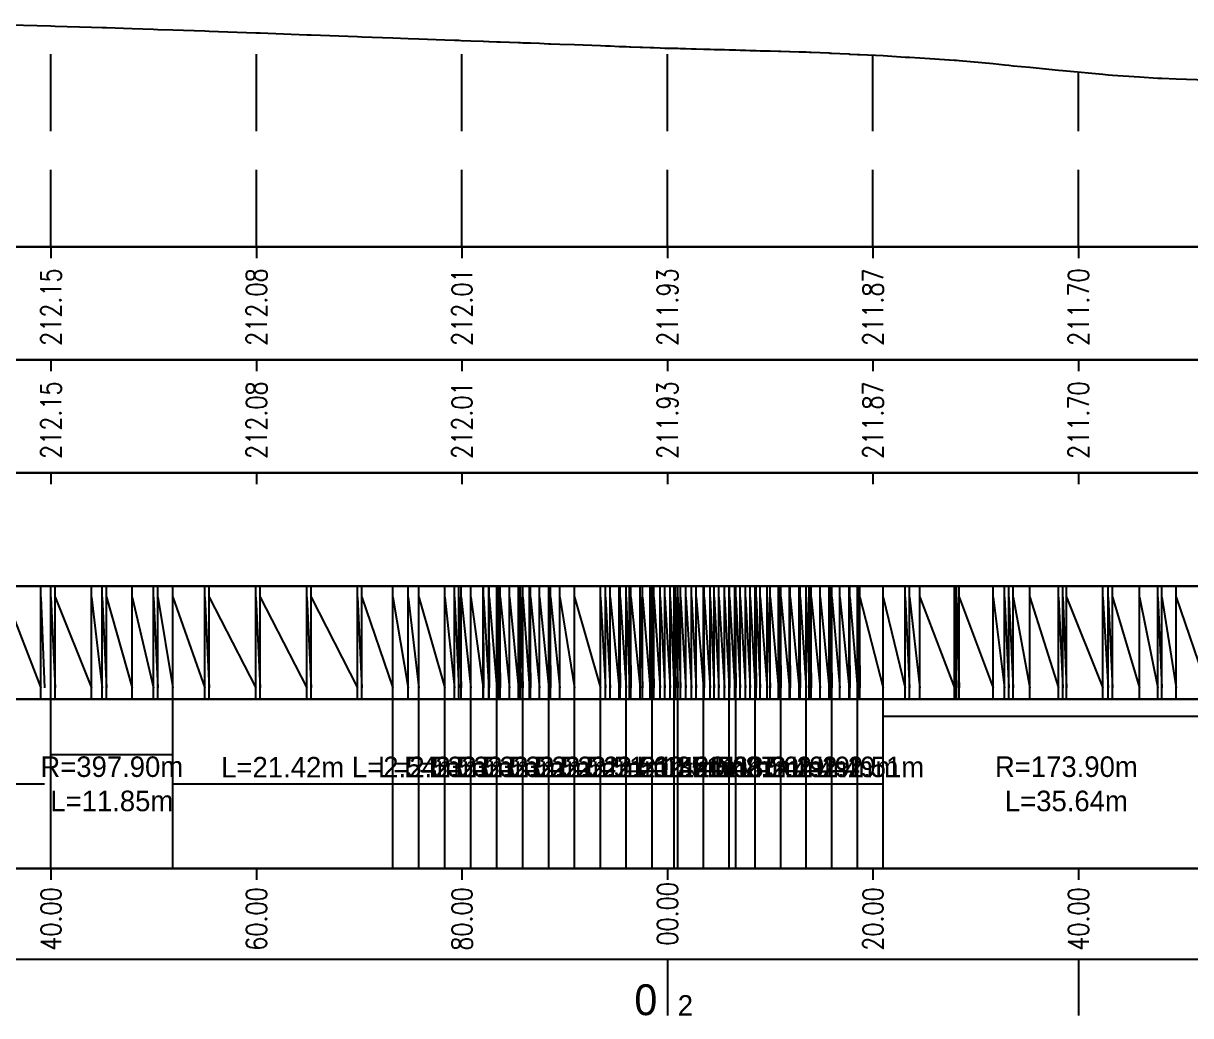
# Model space of a CAD drawing. Header units: metres. Extents: x 7399493 to 7407015, y 5696902 to 5712236.
# Drawn here: x 7404204.3 to 7404317.9, y 5698540.9 to 5698637.4 of the extents above; entities that cross this region are included whole.
import ezdxf

# ---------------------------------------------------------------- set-up
doc = ezdxf.new("R2010")
doc.units = ezdxf.units.M
doc.linetypes.add('DASHED', pattern=[0.75, 0.5, -0.25])
doc.layers.add('pomoc', color=140, linetype='Continuous')
doc.layers.add('PR_istniejacy_teren', color=7, linetype='Continuous')
doc.styles.add('simplex 0.80', font='simplex.shx', dxfattribs={"width": 0.8})

# ---------------------------------------------------------------- blocks, each defined once
blk = doc.blocks.new('*U290')
at = {"layer": 'pomoc', "color": 1, "linetype": 'Continuous', "lineweight": -3, "char_height": 2}
for s, insert, attachment_point in [('R=397.90m^JL=11.85m', (7402447.78, 5703619.65), 5), ('L=21.42m', (7402464.41, 5703620.28), 8), ('L=2.54m', (7402476.39, 5703620.28), 8), ('L=2.53m', (7402478.93, 5703620.28), 8), ('L=2.53m', (7402481.46, 5703620.28), 8), ('L=2.53m', (7402483.99, 5703620.28), 8), ('L=2.53m', (7402486.51, 5703620.28), 8), ('L=2.52m', (7402489.04, 5703620.28), 8), ('L=2.52m', (7402491.56, 5703620.28), 8), ('L=2.52m', (7402494.08, 5703620.28), 8), ('L=2.51m', (7402496.59, 5703620.28), 8), ('L=2.51m', (7402499.11, 5703620.28), 8), ('L=2.14m', (7402501.43, 5703620.28), 8), ('L=0.37m', (7402502.69, 5703620.28), 8), ('L=2.51m', (7402504.12, 5703620.28), 8), ('L=2.50m', (7402506.63, 5703620.28), 8), ('L=0.63m', (7402508.19, 5703620.28), 8), ('L=1.87m', (7402509.44, 5703620.28), 8), ('L=2.50m', (7402511.63, 5703620.28), 8), ('L=2.49m', (7402514.12, 5703620.28), 8), ('L=2.49m', (7402516.61, 5703620.28), 8), ('L=2.49m', (7402519.1, 5703620.28), 8), ('L=2.51m', (7402521.6, 5703620.28), 8), ('R=173.90m^JL=35.64m', (7402540.68, 5703619.65), 5)]:
    blk.add_mtext(s, dxfattribs=dict(at, insert=insert, attachment_point=attachment_point))
blk = doc.blocks.new('*U305')
at = {"layer": 'pomoc', "color": 1, "linetype": 'Continuous', "lineweight": -3}
for s, insert, char_height, attachment_point in [('0', (7402263.78, 5703763.38), 3, 9), ('2', (7402265.77, 5703763.37), 2, 7)]:
    blk.add_mtext(s, dxfattribs=dict(at, insert=insert, char_height=char_height, attachment_point=attachment_point))

msp = doc.modelspace()

# ---------------------------------------------------------------- linework, layer by layer
at = {"layer": 'pomoc', "color": 7, "linetype": 'DASHED', "lineweight": -3, "ltscale": 15}
for p, q in [((7404207.01, 5698615.69), (7404207.01, 5698637.19)), ((7404227.01, 5698615.69), (7404227.01, 5698636.52)), ((7404247.01, 5698615.69), (7404247.01, 5698635.78)), ((7404267.01, 5698615.69), (7404267.01, 5698635.03)), ((7404287.01, 5698615.69), (7404287.01, 5698634.34)), ((7404307.01, 5698615.69), (7404307.01, 5698632.71))]:
    msp.add_line(p, q, dxfattribs=at)
at = {"layer": 'pomoc', "color": 7, "linetype": 'Continuous', "lineweight": -3}
for p, q in [((7404067.01, 5698615.69), (7404876.01, 5698615.69)), ((7404207.01, 5698615.69), (7404665.94, 5698615.69)), ((7404207.01, 5698604.69), (7404207.01, 5698603.59)), ((7404207.01, 5698604.69), (7404207.01, 5698603.59)), ((7404227.01, 5698604.69), (7404227.01, 5698603.59)), ((7404227.01, 5698604.69), (7404227.01, 5698603.59)), ((7404247.01, 5698604.69), (7404247.01, 5698603.59)), ((7404247.01, 5698604.69), (7404247.01, 5698603.59)), ((7404267.01, 5698604.69), (7404267.01, 5698603.59)), ((7404267.01, 5698604.69), (7404267.01, 5698603.59)), ((7404287.01, 5698604.69), (7404287.01, 5698603.59)), ((7404287.01, 5698604.69), (7404287.01, 5698603.59)), ((7404307.01, 5698604.69), (7404307.01, 5698603.59)), ((7404307.01, 5698604.69), (7404307.01, 5698603.59)), ((7404207.01, 5698593.69), (7404207.01, 5698592.59)), ((7404207.01, 5698593.69), (7404207.01, 5698592.59)), ((7404227.01, 5698593.69), (7404227.01, 5698592.59)), ((7404227.01, 5698593.69), (7404227.01, 5698592.59)), ((7404247.01, 5698593.69), (7404247.01, 5698592.59)), ((7404247.01, 5698593.69), (7404247.01, 5698592.59)), ((7404267.01, 5698593.69), (7404267.01, 5698592.59)), ((7404267.01, 5698593.69), (7404267.01, 5698592.59)), ((7404287.01, 5698593.69), (7404287.01, 5698592.59)), ((7404287.01, 5698593.69), (7404287.01, 5698592.59)), ((7404307.01, 5698593.69), (7404307.01, 5698592.59)), ((7404307.01, 5698593.69), (7404307.01, 5698592.59)), ((7404207.01, 5698555.19), (7404207.01, 5698554.09)), ((7404227.01, 5698555.19), (7404227.01, 5698554.09)), ((7404227.01, 5698555.19), (7404227.01, 5698554.09)), ((7404247.01, 5698555.19), (7404247.01, 5698554.09)), ((7404247.01, 5698555.19), (7404247.01, 5698554.09)), ((7404267.01, 5698555.19), (7404267.01, 5698554.09)), ((7404267.01, 5698555.19), (7404267.01, 5698554.09)), ((7404287.01, 5698555.19), (7404287.01, 5698554.09)), ((7404287.01, 5698555.19), (7404287.01, 5698554.09)), ((7404307.01, 5698555.19), (7404307.01, 5698554.09)), ((7404307.01, 5698555.19), (7404307.01, 5698554.09)), ((7404267.01, 5698546.39), (7404267.01, 5698540.89)), ((7404307.01, 5698546.39), (7404307.01, 5698540.89))]:
    msp.add_line(p, q, dxfattribs=at)
at = {"layer": 'pomoc', "color": 1, "linetype": 'Continuous', "lineweight": -3}
for p, q in [((7404207.01, 5698615.69), (7404207.01, 5698614.59)), ((7404207.01, 5698615.69), (7404207.01, 5698614.59)), ((7404227.01, 5698615.69), (7404227.01, 5698614.59)), ((7404227.01, 5698615.69), (7404227.01, 5698614.59)), ((7404247.01, 5698615.69), (7404247.01, 5698614.59)), ((7404247.01, 5698615.69), (7404247.01, 5698614.59)), ((7404267.01, 5698615.69), (7404267.01, 5698614.59)), ((7404267.01, 5698615.69), (7404267.01, 5698614.59)), ((7404287.01, 5698615.69), (7404287.01, 5698614.59)), ((7404287.01, 5698615.69), (7404287.01, 5698614.59)), ((7404307.01, 5698615.69), (7404307.01, 5698614.59)), ((7404307.01, 5698615.69), (7404307.01, 5698614.59)), ((7404207.01, 5698593.69), (7404207.01, 5698592.59)), ((7404207.01, 5698593.69), (7404207.01, 5698592.59)), ((7404227.01, 5698593.69), (7404227.01, 5698592.59)), ((7404227.01, 5698593.69), (7404227.01, 5698592.59)), ((7404247.01, 5698593.69), (7404247.01, 5698592.59)), ((7404247.01, 5698593.69), (7404247.01, 5698592.59)), ((7404267.01, 5698593.69), (7404267.01, 5698592.59)), ((7404267.01, 5698593.69), (7404267.01, 5698592.59)), ((7404287.01, 5698593.69), (7404287.01, 5698592.59)), ((7404287.01, 5698593.69), (7404287.01, 5698592.59)), ((7404307.01, 5698593.69), (7404307.01, 5698592.59)), ((7404307.01, 5698593.69), (7404307.01, 5698592.59)), ((7404206.02, 5698571.69), (7404206.02, 5698582.69)), ((7404207.01, 5698571.69), (7404207.01, 5698582.69)), ((7404207.43, 5698571.69), (7404207.43, 5698582.69)), ((7404210.96, 5698571.69), (7404210.96, 5698582.69)), ((7404212, 5698571.69), (7404212, 5698582.69)), ((7404212.42, 5698571.69), (7404212.42, 5698582.69)), ((7404214.91, 5698571.69), (7404214.91, 5698582.69)), ((7404216.99, 5698571.69), (7404216.99, 5698582.69)), ((7404217.41, 5698571.69), (7404217.41, 5698582.69)), ((7404218.86, 5698571.69), (7404218.86, 5698582.69)), ((7404221.97, 5698571.69), (7404221.97, 5698582.69)), ((7404222.4, 5698571.69), (7404222.4, 5698582.69)), ((7404226.94, 5698571.69), (7404226.94, 5698582.69)), ((7404227.37, 5698571.69), (7404227.37, 5698582.69)), ((7404231.9, 5698571.69), (7404231.9, 5698582.69)), ((7404232.33, 5698571.69), (7404232.33, 5698582.69)), ((7404236.85, 5698571.69), (7404236.85, 5698582.69)), ((7404237.28, 5698571.69), (7404237.28, 5698582.69)), ((7404240.27, 5698571.69), (7404240.27, 5698582.69)), ((7404241.78, 5698571.69), (7404241.78, 5698582.69)), ((7404242.81, 5698571.69), (7404242.81, 5698582.69)), ((7404245.34, 5698571.69), (7404245.34, 5698582.69)), ((7404246.27, 5698571.69), (7404246.27, 5698582.69)), ((7404246.71, 5698571.69), (7404246.71, 5698582.69)), ((7404246.92, 5698571.69), (7404246.92, 5698582.69)), ((7404247.88, 5698571.69), (7404247.88, 5698582.69)), ((7404249.08, 5698571.69), (7404249.08, 5698582.69)), ((7404249.08, 5698571.69), (7404249.08, 5698582.69)), ((7404249.09, 5698571.69), (7404249.09, 5698582.69)), ((7404249.61, 5698571.69), (7404249.61, 5698582.69)), ((7404249.66, 5698571.69), (7404249.66, 5698582.69)), ((7404250.4, 5698571.69), (7404250.4, 5698582.69)), ((7404250.55, 5698571.69), (7404250.55, 5698582.69)), ((7404250.64, 5698571.69), (7404250.64, 5698582.69)), ((7404250.73, 5698571.69), (7404250.73, 5698582.69)), ((7404251.62, 5698571.69), (7404251.62, 5698582.69)), ((7404252.52, 5698571.69), (7404252.52, 5698582.69)), ((7404252.6, 5698571.69), (7404252.6, 5698582.69)), ((7404252.69, 5698571.69), (7404252.69, 5698582.69)), ((7404252.93, 5698571.69), (7404252.93, 5698582.69)), ((7404253.59, 5698571.69), (7404253.59, 5698582.69)), ((7404253.67, 5698571.69), (7404253.67, 5698582.69)), ((7404254.57, 5698571.69), (7404254.57, 5698582.69)), ((7404255.45, 5698571.69), (7404255.45, 5698582.69)), ((7404255.46, 5698571.69), (7404255.46, 5698582.69)), ((7404255.55, 5698571.69), (7404255.55, 5698582.69)), ((7404255.63, 5698571.69), (7404255.63, 5698582.69)), ((7404256.52, 5698571.69), (7404256.52, 5698582.69)), ((7404257.97, 5698571.69), (7404257.97, 5698582.69)), ((7404260.49, 5698571.69), (7404260.49, 5698582.69)), ((7404260.98, 5698571.69), (7404260.98, 5698582.69)), ((7404261.42, 5698571.69), (7404261.42, 5698582.69)), ((7404262.31, 5698571.69), (7404262.31, 5698582.69)), ((7404262.4, 5698571.69), (7404262.4, 5698582.69)), ((7404263, 5698571.69), (7404263, 5698582.69)), ((7404263.3, 5698571.69), (7404263.3, 5698582.69)), ((7404263.38, 5698571.69), (7404263.38, 5698582.69)), ((7404263.45, 5698571.69), (7404263.45, 5698582.69)), ((7404264.35, 5698571.69), (7404264.35, 5698582.69)), ((7404264.59, 5698571.69), (7404264.59, 5698582.69)), ((7404265.33, 5698571.69), (7404265.33, 5698582.69)), ((7404265.51, 5698571.69), (7404265.51, 5698582.69)), ((7404265.68, 5698571.69), (7404265.68, 5698582.69)), ((7404266.3, 5698571.69), (7404266.3, 5698582.69)), ((7404266.74, 5698571.69), (7404266.74, 5698582.69)), ((7404267.28, 5698571.69), (7404267.28, 5698582.69)), ((7404267.65, 5698571.69), (7404267.65, 5698582.69)), ((7404267.78, 5698571.69), (7404267.78, 5698582.69)), ((7404268.02, 5698571.69), (7404268.02, 5698582.69)), ((7404268.28, 5698571.69), (7404268.28, 5698582.69)), ((7404268.8, 5698571.69), (7404268.8, 5698582.69)), ((7404269.35, 5698571.69), (7404269.35, 5698582.69)), ((7404269.81, 5698571.69), (7404269.81, 5698582.69)), ((7404270.53, 5698571.69), (7404270.53, 5698582.69)), ((7404270.57, 5698571.69), (7404270.57, 5698582.69)), ((7404271.18, 5698571.69), (7404271.18, 5698582.69)), ((7404271.55, 5698571.69), (7404271.55, 5698582.69)), ((7404272, 5698571.69), (7404272, 5698582.69)), ((7404272.56, 5698571.69), (7404272.56, 5698582.69)), ((7404273.03, 5698571.69), (7404273.03, 5698582.69)), ((7404273.06, 5698571.69), (7404273.06, 5698582.69)), ((7404273.58, 5698571.69), (7404273.58, 5698582.69)), ((7404273.65, 5698571.69), (7404273.65, 5698582.69)), ((7404274.1, 5698571.69), (7404274.1, 5698582.69)), ((7404274.61, 5698571.69), (7404274.61, 5698582.69)), ((7404275.07, 5698571.69), (7404275.07, 5698582.69)), ((7404275.53, 5698571.69), (7404275.53, 5698582.69)), ((7404275.65, 5698571.69), (7404275.65, 5698582.69)), ((7404276.04, 5698571.69), (7404276.04, 5698582.69)), ((7404276.72, 5698571.69), (7404276.72, 5698582.69)), ((7404277.01, 5698571.69), (7404277.01, 5698582.69)), ((7404277.83, 5698571.69), (7404277.83, 5698582.69)), ((7404277.98, 5698571.69), (7404277.98, 5698582.69)), ((7404278.03, 5698571.69), (7404278.03, 5698582.69)), ((7404278.87, 5698571.69), (7404278.87, 5698582.69)), ((7404278.95, 5698571.69), (7404278.95, 5698582.69)), ((7404279.84, 5698571.69), (7404279.84, 5698582.69)), ((7404279.92, 5698571.69), (7404279.92, 5698582.69)), ((7404280.52, 5698571.69), (7404280.52, 5698582.69)), ((7404280.81, 5698571.69), (7404280.81, 5698582.69)), ((7404280.89, 5698571.69), (7404280.89, 5698582.69)), ((7404280.98, 5698571.69), (7404280.98, 5698582.69)), ((7404281.86, 5698571.69), (7404281.86, 5698582.69)), ((7404282.74, 5698571.69), (7404282.74, 5698582.69)), ((7404282.83, 5698571.69), (7404282.83, 5698582.69)), ((7404282.91, 5698571.69), (7404282.91, 5698582.69)), ((7404283.01, 5698571.69), (7404283.01, 5698582.69)), ((7404283.8, 5698571.69), (7404283.8, 5698582.69)), ((7404284.68, 5698571.69), (7404284.68, 5698582.69)), ((7404284.76, 5698571.69), (7404284.76, 5698582.69)), ((7404285.5, 5698571.69), (7404285.5, 5698582.69)), ((7404285.65, 5698571.69), (7404285.65, 5698582.69)), ((7404285.73, 5698571.69), (7404285.73, 5698582.69)), ((7404288.01, 5698571.69), (7404288.01, 5698582.69)), ((7404290.15, 5698571.69), (7404290.15, 5698582.69)), ((7404290.56, 5698571.69), (7404290.56, 5698582.69)), ((7404291.57, 5698571.69), (7404291.57, 5698582.69)), ((7404294.96, 5698571.69), (7404294.96, 5698582.69)), ((7404295.14, 5698571.69), (7404295.14, 5698582.69)), ((7404295.39, 5698571.69), (7404295.39, 5698582.69)), ((7404298.7, 5698571.69), (7404298.7, 5698582.69)), ((7404299.8, 5698571.69), (7404299.8, 5698582.69)), ((7404300.22, 5698571.69), (7404300.22, 5698582.69)), ((7404300.64, 5698571.69), (7404300.64, 5698582.69)), ((7404302.26, 5698571.69), (7404302.26, 5698582.69)), ((7404305.05, 5698571.69), (7404305.05, 5698582.69)), ((7404305.48, 5698571.69), (7404305.48, 5698582.69)), ((7404305.83, 5698571.69), (7404305.83, 5698582.69)), ((7404309.39, 5698571.69), (7404309.39, 5698582.69)), ((7404309.89, 5698571.69), (7404309.89, 5698582.69)), ((7404310.31, 5698571.69), (7404310.31, 5698582.69)), ((7404312.96, 5698571.69), (7404312.96, 5698582.69)), ((7404314.72, 5698571.69), (7404314.72, 5698582.69)), ((7404315.13, 5698571.69), (7404315.13, 5698582.69)), ((7404316.52, 5698571.69), (7404316.52, 5698582.69)), ((7404202.63, 5698581.59), (7404206.02, 5698572.79)), ((7404206.02, 5698581.59), (7404206.37, 5698572.79)), ((7404207.01, 5698581.59), (7404207.43, 5698572.79)), ((7404207.43, 5698581.59), (7404210.96, 5698572.79)), ((7404210.96, 5698581.59), (7404212, 5698572.79)), ((7404212, 5698581.59), (7404212.42, 5698572.79)), ((7404212.42, 5698581.59), (7404214.91, 5698572.79)), ((7404214.91, 5698581.59), (7404216.99, 5698572.79)), ((7404216.99, 5698581.59), (7404217.41, 5698572.79)), ((7404217.41, 5698581.59), (7404218.86, 5698572.79)), ((7404218.86, 5698581.59), (7404221.97, 5698572.79)), ((7404221.97, 5698581.59), (7404222.4, 5698572.79)), ((7404222.4, 5698581.59), (7404226.94, 5698572.79)), ((7404226.94, 5698581.59), (7404227.37, 5698572.79)), ((7404227.37, 5698581.59), (7404231.9, 5698572.79)), ((7404231.9, 5698581.59), (7404232.33, 5698572.79)), ((7404232.33, 5698581.59), (7404236.85, 5698572.79)), ((7404236.85, 5698581.59), (7404237.28, 5698572.79)), ((7404237.28, 5698581.59), (7404240.27, 5698572.79)), ((7404240.27, 5698581.59), (7404241.78, 5698572.79)), ((7404241.78, 5698581.59), (7404242.81, 5698572.79)), ((7404242.81, 5698581.59), (7404245.34, 5698572.79)), ((7404245.34, 5698581.59), (7404246.27, 5698572.79)), ((7404246.27, 5698581.59), (7404246.71, 5698572.79)), ((7404246.71, 5698581.59), (7404246.92, 5698572.79)), ((7404246.92, 5698581.59), (7404247.88, 5698572.79)), ((7404247.88, 5698581.59), (7404249.08, 5698572.79)), ((7404249.08, 5698581.59), (7404249.08, 5698572.79)), ((7404249.08, 5698581.59), (7404249.09, 5698572.79)), ((7404249.09, 5698581.59), (7404249.61, 5698572.79)), ((7404249.61, 5698581.59), (7404249.66, 5698572.79)), ((7404249.66, 5698581.59), (7404250.4, 5698572.79)), ((7404250.4, 5698581.59), (7404250.55, 5698572.79)), ((7404250.55, 5698581.59), (7404250.64, 5698572.79)), ((7404250.64, 5698581.59), (7404250.73, 5698572.79)), ((7404250.73, 5698581.59), (7404251.62, 5698572.79)), ((7404251.62, 5698581.59), (7404252.52, 5698572.79)), ((7404252.52, 5698581.59), (7404252.6, 5698572.79)), ((7404252.6, 5698581.59), (7404252.69, 5698572.79)), ((7404252.69, 5698581.59), (7404252.93, 5698572.79)), ((7404252.93, 5698581.59), (7404253.59, 5698572.79)), ((7404253.59, 5698581.59), (7404253.67, 5698572.79)), ((7404253.67, 5698581.59), (7404254.57, 5698572.79)), ((7404254.57, 5698581.59), (7404255.45, 5698572.79)), ((7404255.45, 5698581.59), (7404255.46, 5698572.79)), ((7404255.46, 5698581.59), (7404255.55, 5698572.79)), ((7404255.55, 5698581.59), (7404255.63, 5698572.79)), ((7404255.63, 5698581.59), (7404256.52, 5698572.79)), ((7404256.52, 5698581.59), (7404257.97, 5698572.79)), ((7404257.97, 5698581.59), (7404260.49, 5698572.79)), ((7404260.49, 5698581.59), (7404260.98, 5698572.79)), ((7404260.98, 5698581.59), (7404261.42, 5698572.79)), ((7404261.42, 5698581.59), (7404262.31, 5698572.79)), ((7404262.31, 5698581.59), (7404262.4, 5698572.79)), ((7404262.4, 5698581.59), (7404263, 5698572.79)), ((7404263, 5698581.59), (7404263.3, 5698572.79)), ((7404263.3, 5698581.59), (7404263.38, 5698572.79)), ((7404263.38, 5698581.59), (7404263.45, 5698572.79)), ((7404263.45, 5698581.59), (7404264.35, 5698572.79)), ((7404264.35, 5698581.59), (7404264.59, 5698572.79)), ((7404264.59, 5698581.59), (7404265.33, 5698572.79)), ((7404265.33, 5698581.59), (7404265.51, 5698572.79)), ((7404265.51, 5698581.59), (7404265.68, 5698572.79)), ((7404265.68, 5698581.59), (7404266.3, 5698572.79)), ((7404266.3, 5698581.59), (7404266.74, 5698572.79)), ((7404266.74, 5698581.59), (7404267.28, 5698572.79)), ((7404267.28, 5698581.59), (7404267.65, 5698572.79)), ((7404267.65, 5698581.59), (7404267.78, 5698572.79)), ((7404267.78, 5698581.59), (7404268.02, 5698572.79)), ((7404268.02, 5698581.59), (7404268.28, 5698572.79)), ((7404268.28, 5698581.59), (7404268.8, 5698572.79)), ((7404268.8, 5698581.59), (7404269.35, 5698572.79)), ((7404269.35, 5698581.59), (7404269.81, 5698572.79)), ((7404269.81, 5698581.59), (7404270.53, 5698572.79)), ((7404270.53, 5698581.59), (7404270.57, 5698572.79)), ((7404270.57, 5698581.59), (7404271.18, 5698572.79)), ((7404271.18, 5698581.59), (7404271.55, 5698572.79)), ((7404271.55, 5698581.59), (7404272, 5698572.79)), ((7404272, 5698581.59), (7404272.56, 5698572.79)), ((7404272.56, 5698581.59), (7404273.03, 5698572.79)), ((7404273.03, 5698581.59), (7404273.06, 5698572.79)), ((7404273.06, 5698581.59), (7404273.58, 5698572.79)), ((7404273.58, 5698581.59), (7404273.65, 5698572.79)), ((7404273.65, 5698581.59), (7404274.1, 5698572.79)), ((7404274.1, 5698581.59), (7404274.61, 5698572.79)), ((7404274.61, 5698581.59), (7404275.07, 5698572.79)), ((7404275.07, 5698581.59), (7404275.53, 5698572.79)), ((7404275.53, 5698581.59), (7404275.65, 5698572.79)), ((7404275.65, 5698581.59), (7404276.04, 5698572.79)), ((7404276.04, 5698581.59), (7404276.72, 5698572.79)), ((7404276.72, 5698581.59), (7404277.01, 5698572.79)), ((7404277.01, 5698581.59), (7404277.83, 5698572.79)), ((7404277.83, 5698581.59), (7404277.98, 5698572.79)), ((7404277.98, 5698581.59), (7404278.03, 5698572.79)), ((7404278.03, 5698581.59), (7404278.87, 5698572.79)), ((7404278.87, 5698581.59), (7404278.95, 5698572.79)), ((7404278.95, 5698581.59), (7404279.84, 5698572.79)), ((7404279.84, 5698581.59), (7404279.92, 5698572.79)), ((7404279.92, 5698581.59), (7404280.52, 5698572.79)), ((7404280.52, 5698581.59), (7404280.81, 5698572.79)), ((7404280.81, 5698581.59), (7404280.89, 5698572.79)), ((7404280.89, 5698581.59), (7404280.98, 5698572.79)), ((7404280.98, 5698581.59), (7404281.86, 5698572.79)), ((7404281.86, 5698581.59), (7404282.74, 5698572.79)), ((7404282.74, 5698581.59), (7404282.83, 5698572.79)), ((7404282.83, 5698581.59), (7404282.91, 5698572.79)), ((7404282.91, 5698581.59), (7404283.01, 5698572.79)), ((7404283.01, 5698581.59), (7404283.8, 5698572.79)), ((7404283.8, 5698581.59), (7404284.68, 5698572.79)), ((7404284.68, 5698581.59), (7404284.76, 5698572.79)), ((7404284.76, 5698581.59), (7404285.5, 5698572.79)), ((7404285.5, 5698581.59), (7404285.65, 5698572.79)), ((7404285.65, 5698581.59), (7404285.73, 5698572.79)), ((7404285.73, 5698581.59), (7404288.01, 5698572.79)), ((7404288.01, 5698581.59), (7404290.15, 5698572.79)), ((7404290.15, 5698581.59), (7404290.56, 5698572.79)), ((7404290.56, 5698581.59), (7404291.57, 5698572.79)), ((7404291.57, 5698581.59), (7404294.96, 5698572.79)), ((7404294.96, 5698581.59), (7404295.14, 5698572.79)), ((7404295.14, 5698581.59), (7404295.39, 5698572.79)), ((7404295.39, 5698581.59), (7404298.7, 5698572.79)), ((7404298.7, 5698581.59), (7404299.8, 5698572.79)), ((7404299.8, 5698581.59), (7404300.22, 5698572.79)), ((7404300.22, 5698581.59), (7404300.64, 5698572.79)), ((7404300.64, 5698581.59), (7404302.26, 5698572.79)), ((7404302.26, 5698581.59), (7404305.05, 5698572.79)), ((7404305.05, 5698581.59), (7404305.48, 5698572.79)), ((7404305.48, 5698581.59), (7404305.83, 5698572.79)), ((7404305.83, 5698581.59), (7404309.39, 5698572.79)), ((7404309.39, 5698581.59), (7404309.89, 5698572.79)), ((7404309.89, 5698581.59), (7404310.31, 5698572.79)), ((7404310.31, 5698581.59), (7404312.96, 5698572.79)), ((7404312.96, 5698581.59), (7404314.72, 5698572.79)), ((7404314.72, 5698581.59), (7404315.13, 5698572.79)), ((7404315.13, 5698581.59), (7404316.52, 5698572.79)), ((7404316.52, 5698581.59), (7404319.55, 5698572.79)), ((7404207.01, 5698555.19), (7404207.01, 5698571.69)), ((7404218.86, 5698555.19), (7404218.86, 5698571.69)), ((7404240.27, 5698555.19), (7404240.27, 5698571.69)), ((7404242.81, 5698555.19), (7404242.81, 5698571.69)), ((7404245.34, 5698555.19), (7404245.34, 5698571.69)), ((7404247.88, 5698555.19), (7404247.88, 5698571.69)), ((7404250.4, 5698555.19), (7404250.4, 5698571.69)), ((7404252.93, 5698555.19), (7404252.93, 5698571.69)), ((7404255.45, 5698555.19), (7404255.45, 5698571.69)), ((7404257.97, 5698555.19), (7404257.97, 5698571.69)), ((7404260.49, 5698555.19), (7404260.49, 5698571.69)), ((7404263, 5698555.19), (7404263, 5698571.69)), ((7404265.51, 5698555.19), (7404265.51, 5698571.69)), ((7404267.65, 5698555.19), (7404267.65, 5698571.69)), ((7404268.02, 5698555.19), (7404268.02, 5698571.69)), ((7404270.53, 5698555.19), (7404270.53, 5698571.69)), ((7404273.03, 5698555.19), (7404273.03, 5698571.69)), ((7404273.65, 5698555.19), (7404273.65, 5698571.69)), ((7404275.53, 5698555.19), (7404275.53, 5698571.69)), ((7404278.03, 5698555.19), (7404278.03, 5698571.69)), ((7404280.52, 5698555.19), (7404280.52, 5698571.69)), ((7404283.01, 5698555.19), (7404283.01, 5698571.69)), ((7404285.5, 5698555.19), (7404285.5, 5698571.69)), ((7404288.01, 5698555.19), (7404288.01, 5698571.69)), ((7404288.01, 5698563.44), (7404288.01, 5698570.01)), ((7404288.01, 5698570.01), (7404323.65, 5698570.01)), ((7404207.01, 5698566.31), (7404207.01, 5698566.31)), ((7404207.01, 5698566.31), (7404218.86, 5698566.31)), ((7404218.86, 5698566.31), (7404218.86, 5698566.31)), ((7404138.67, 5698563.44), (7404206.37, 5698563.44)), ((7404218.86, 5698563.44), (7404218.86, 5698563.44)), ((7404218.86, 5698563.44), (7404240.27, 5698563.44)), ((7404240.27, 5698563.44), (7404242.81, 5698563.44)), ((7404242.81, 5698563.44), (7404245.34, 5698563.44)), ((7404245.34, 5698563.44), (7404247.88, 5698563.44)), ((7404247.88, 5698563.44), (7404250.4, 5698563.44)), ((7404250.4, 5698563.44), (7404252.93, 5698563.44)), ((7404252.93, 5698563.44), (7404255.45, 5698563.44)), ((7404255.45, 5698563.44), (7404257.97, 5698563.44)), ((7404257.97, 5698563.44), (7404260.49, 5698563.44)), ((7404260.49, 5698563.44), (7404263, 5698563.44)), ((7404263, 5698563.44), (7404265.51, 5698563.44)), ((7404265.51, 5698563.44), (7404267.65, 5698563.44)), ((7404267.65, 5698563.44), (7404268.02, 5698563.44)), ((7404268.02, 5698563.44), (7404270.53, 5698563.44)), ((7404270.53, 5698563.44), (7404273.03, 5698563.44)), ((7404273.03, 5698563.44), (7404273.65, 5698563.44)), ((7404273.65, 5698563.44), (7404275.53, 5698563.44)), ((7404275.53, 5698563.44), (7404278.03, 5698563.44)), ((7404278.03, 5698563.44), (7404280.52, 5698563.44)), ((7404280.52, 5698563.44), (7404283.01, 5698563.44)), ((7404283.01, 5698563.44), (7404285.5, 5698563.44)), ((7404285.5, 5698563.44), (7404288.01, 5698563.44))]:
    msp.add_line(p, q, dxfattribs=at)
at = {"layer": 'pomoc', "color": 7, "linetype": 'Continuous', "lineweight": -3}
for points in [[(7404067.01, 5698604.69), (7404876.01, 5698604.69), (7404876.01, 5698615.69), (7404067.01, 5698615.69)], [(7404067.01, 5698593.69), (7404876.01, 5698593.69), (7404876.01, 5698604.69), (7404067.01, 5698604.69)], [(7404067.01, 5698582.69), (7404876.01, 5698582.69), (7404876.01, 5698593.69), (7404067.01, 5698593.69)], [(7404067.01, 5698582.69), (7404876.01, 5698582.69), (7404876.01, 5698593.69), (7404067.01, 5698593.69)], [(7404067.01, 5698571.69), (7404876.01, 5698571.69), (7404876.01, 5698582.69), (7404067.01, 5698582.69)], [(7404067.01, 5698555.19), (7404876.01, 5698555.19), (7404876.01, 5698571.69), (7404067.01, 5698571.69)], [(7404067.01, 5698546.39), (7404876.01, 5698546.39), (7404876.01, 5698555.19), (7404067.01, 5698555.19)]]:
    msp.add_3dface(points, dxfattribs=at)
at = {"layer": 'PR_istniejacy_teren', "color": 7, "linetype": 'Continuous', "lineweight": -3, "ltscale": 4}
for p, q in [((7404198.07, 5698637.44), (7404207.01, 5698637.19)), ((7404198.07, 5698637.44), (7404207.01, 5698637.19)), ((7404207.01, 5698637.19), (7404207.43, 5698637.18)), ((7404207.01, 5698637.19), (7404207.43, 5698637.18)), ((7404207.43, 5698637.18), (7404210.96, 5698637.07)), ((7404207.43, 5698637.18), (7404210.96, 5698637.07)), ((7404210.96, 5698637.07), (7404212, 5698637.03)), ((7404210.96, 5698637.07), (7404212, 5698637.03)), ((7404212, 5698637.03), (7404212.42, 5698637.02)), ((7404212, 5698637.03), (7404212.42, 5698637.02)), ((7404212.42, 5698637.02), (7404214.91, 5698636.95)), ((7404212.42, 5698637.02), (7404214.91, 5698636.95)), ((7404214.91, 5698636.95), (7404216.99, 5698636.87)), ((7404214.91, 5698636.95), (7404216.99, 5698636.87)), ((7404216.99, 5698636.87), (7404217.41, 5698636.85)), ((7404216.99, 5698636.87), (7404217.41, 5698636.85)), ((7404217.41, 5698636.85), (7404218.86, 5698636.81)), ((7404217.41, 5698636.85), (7404218.86, 5698636.81)), ((7404218.86, 5698636.81), (7404221.97, 5698636.7)), ((7404218.86, 5698636.81), (7404221.97, 5698636.7)), ((7404221.97, 5698636.7), (7404222.4, 5698636.68)), ((7404221.97, 5698636.7), (7404222.4, 5698636.68)), ((7404222.4, 5698636.68), (7404226.94, 5698636.53)), ((7404222.4, 5698636.68), (7404226.94, 5698636.53)), ((7404226.94, 5698636.53), (7404227.37, 5698636.51)), ((7404226.94, 5698636.53), (7404227.37, 5698636.51)), ((7404227.37, 5698636.51), (7404231.9, 5698636.33)), ((7404227.37, 5698636.51), (7404231.9, 5698636.33)), ((7404231.9, 5698636.33), (7404232.33, 5698636.32)), ((7404231.9, 5698636.33), (7404232.33, 5698636.32)), ((7404232.33, 5698636.32), (7404236.85, 5698636.15)), ((7404232.33, 5698636.32), (7404236.85, 5698636.15)), ((7404236.85, 5698636.15), (7404237.28, 5698636.13)), ((7404236.85, 5698636.15), (7404237.28, 5698636.13)), ((7404237.28, 5698636.13), (7404240.27, 5698636.03)), ((7404237.28, 5698636.13), (7404240.27, 5698636.03)), ((7404240.27, 5698636.03), (7404241.78, 5698635.97)), ((7404240.27, 5698636.03), (7404241.78, 5698635.97)), ((7404241.78, 5698635.97), (7404242.81, 5698635.94)), ((7404241.78, 5698635.97), (7404242.81, 5698635.94)), ((7404242.81, 5698635.94), (7404245.34, 5698635.85)), ((7404242.81, 5698635.94), (7404245.34, 5698635.85)), ((7404245.34, 5698635.85), (7404246.27, 5698635.81)), ((7404245.34, 5698635.85), (7404246.27, 5698635.81)), ((7404246.27, 5698635.81), (7404246.71, 5698635.79)), ((7404246.27, 5698635.81), (7404246.71, 5698635.79)), ((7404246.71, 5698635.79), (7404246.92, 5698635.78)), ((7404246.71, 5698635.79), (7404246.92, 5698635.78)), ((7404246.92, 5698635.78), (7404247.88, 5698635.75)), ((7404246.92, 5698635.78), (7404247.88, 5698635.75)), ((7404247.88, 5698635.75), (7404249.08, 5698635.7)), ((7404247.88, 5698635.75), (7404249.08, 5698635.7)), ((7404249.08, 5698635.7), (7404249.08, 5698635.7)), ((7404249.08, 5698635.7), (7404249.09, 5698635.7)), ((7404249.08, 5698635.7), (7404249.08, 5698635.7)), ((7404249.08, 5698635.7), (7404249.09, 5698635.7)), ((7404249.09, 5698635.7), (7404249.61, 5698635.68)), ((7404249.09, 5698635.7), (7404249.61, 5698635.68)), ((7404249.61, 5698635.68), (7404249.66, 5698635.68)), ((7404249.61, 5698635.68), (7404249.66, 5698635.68)), ((7404249.66, 5698635.68), (7404250.4, 5698635.65)), ((7404249.66, 5698635.68), (7404250.4, 5698635.65)), ((7404250.4, 5698635.65), (7404250.55, 5698635.65)), ((7404250.4, 5698635.65), (7404250.55, 5698635.65)), ((7404250.55, 5698635.65), (7404250.64, 5698635.64)), ((7404250.55, 5698635.65), (7404250.64, 5698635.64)), ((7404250.64, 5698635.64), (7404250.73, 5698635.64)), ((7404250.64, 5698635.64), (7404250.73, 5698635.64)), ((7404250.73, 5698635.64), (7404251.62, 5698635.61)), ((7404250.73, 5698635.64), (7404251.62, 5698635.61)), ((7404251.62, 5698635.61), (7404252.52, 5698635.57)), ((7404251.62, 5698635.61), (7404252.52, 5698635.57)), ((7404252.52, 5698635.57), (7404252.6, 5698635.57)), ((7404252.52, 5698635.57), (7404252.6, 5698635.57)), ((7404252.6, 5698635.57), (7404252.69, 5698635.57)), ((7404252.6, 5698635.57), (7404252.69, 5698635.57)), ((7404252.69, 5698635.57), (7404252.93, 5698635.56)), ((7404252.69, 5698635.57), (7404252.93, 5698635.56)), ((7404252.93, 5698635.56), (7404253.59, 5698635.53)), ((7404252.93, 5698635.56), (7404253.59, 5698635.53)), ((7404253.59, 5698635.53), (7404253.67, 5698635.53)), ((7404253.59, 5698635.53), (7404253.67, 5698635.53)), ((7404253.67, 5698635.53), (7404254.57, 5698635.5)), ((7404253.67, 5698635.53), (7404254.57, 5698635.5)), ((7404254.57, 5698635.5), (7404255.45, 5698635.46)), ((7404254.57, 5698635.5), (7404255.45, 5698635.46)), ((7404255.45, 5698635.46), (7404255.46, 5698635.46)), ((7404255.45, 5698635.46), (7404255.46, 5698635.46)), ((7404255.46, 5698635.46), (7404255.55, 5698635.46)), ((7404255.46, 5698635.46), (7404255.55, 5698635.46)), ((7404255.55, 5698635.46), (7404255.63, 5698635.46)), ((7404255.55, 5698635.46), (7404255.63, 5698635.46)), ((7404255.63, 5698635.46), (7404256.52, 5698635.42)), ((7404255.63, 5698635.46), (7404256.52, 5698635.42)), ((7404256.52, 5698635.42), (7404257.97, 5698635.38)), ((7404256.52, 5698635.42), (7404257.97, 5698635.38)), ((7404257.97, 5698635.38), (7404260.49, 5698635.28)), ((7404257.97, 5698635.38), (7404260.49, 5698635.28)), ((7404260.49, 5698635.28), (7404260.98, 5698635.26)), ((7404260.49, 5698635.28), (7404260.98, 5698635.26)), ((7404260.98, 5698635.26), (7404261.42, 5698635.24)), ((7404260.98, 5698635.26), (7404261.42, 5698635.24)), ((7404261.42, 5698635.24), (7404262.31, 5698635.2)), ((7404261.42, 5698635.24), (7404262.31, 5698635.2)), ((7404262.31, 5698635.2), (7404262.4, 5698635.2)), ((7404262.31, 5698635.2), (7404262.4, 5698635.2)), ((7404262.4, 5698635.2), (7404263, 5698635.18)), ((7404262.4, 5698635.2), (7404263, 5698635.18)), ((7404263, 5698635.18), (7404263.3, 5698635.17)), ((7404263, 5698635.18), (7404263.3, 5698635.17)), ((7404263.3, 5698635.17), (7404263.38, 5698635.16)), ((7404263.3, 5698635.17), (7404263.38, 5698635.16)), ((7404263.38, 5698635.16), (7404263.45, 5698635.16)), ((7404263.38, 5698635.16), (7404263.45, 5698635.16)), ((7404263.45, 5698635.16), (7404264.35, 5698635.13)), ((7404263.45, 5698635.16), (7404264.35, 5698635.13)), ((7404264.35, 5698635.13), (7404264.59, 5698635.12)), ((7404264.35, 5698635.13), (7404264.59, 5698635.12)), ((7404264.59, 5698635.12), (7404265.33, 5698635.09)), ((7404264.59, 5698635.12), (7404265.33, 5698635.09)), ((7404265.33, 5698635.09), (7404265.51, 5698635.09)), ((7404265.33, 5698635.09), (7404265.51, 5698635.09)), ((7404265.51, 5698635.09), (7404265.68, 5698635.08)), ((7404265.51, 5698635.09), (7404265.68, 5698635.08)), ((7404265.68, 5698635.08), (7404266.3, 5698635.05)), ((7404265.68, 5698635.08), (7404266.3, 5698635.05)), ((7404266.3, 5698635.05), (7404266.74, 5698635.04)), ((7404266.3, 5698635.05), (7404266.74, 5698635.04)), ((7404266.74, 5698635.04), (7404267.28, 5698635.03)), ((7404266.74, 5698635.04), (7404267.28, 5698635.03)), ((7404267.28, 5698635.03), (7404267.65, 5698635.02)), ((7404267.28, 5698635.03), (7404267.65, 5698635.02)), ((7404267.65, 5698635.02), (7404267.78, 5698635.01)), ((7404267.65, 5698635.02), (7404267.78, 5698635.01)), ((7404267.78, 5698635.01), (7404268.02, 5698635.01)), ((7404267.78, 5698635.01), (7404268.02, 5698635.01)), ((7404268.02, 5698635.01), (7404268.28, 5698635)), ((7404268.02, 5698635.01), (7404268.28, 5698635)), ((7404268.28, 5698635), (7404268.8, 5698634.98)), ((7404268.28, 5698635), (7404268.8, 5698634.98)), ((7404268.8, 5698634.98), (7404269.35, 5698634.97)), ((7404268.8, 5698634.98), (7404269.35, 5698634.97)), ((7404269.35, 5698634.97), (7404269.81, 5698634.96)), ((7404269.35, 5698634.97), (7404269.81, 5698634.96)), ((7404269.81, 5698634.96), (7404270.53, 5698634.94)), ((7404269.81, 5698634.96), (7404270.53, 5698634.94)), ((7404270.53, 5698634.94), (7404270.57, 5698634.94)), ((7404270.53, 5698634.94), (7404270.57, 5698634.94)), ((7404270.57, 5698634.94), (7404271.18, 5698634.92)), ((7404270.57, 5698634.94), (7404271.18, 5698634.92)), ((7404271.18, 5698634.92), (7404271.55, 5698634.91)), ((7404271.18, 5698634.92), (7404271.55, 5698634.91)), ((7404271.55, 5698634.91), (7404272, 5698634.89)), ((7404271.55, 5698634.91), (7404272, 5698634.89)), ((7404272, 5698634.89), (7404272.56, 5698634.88)), ((7404272, 5698634.89), (7404272.56, 5698634.88)), ((7404272.56, 5698634.88), (7404273.03, 5698634.87)), ((7404272.56, 5698634.88), (7404273.03, 5698634.87)), ((7404273.03, 5698634.87), (7404273.06, 5698634.87)), ((7404273.03, 5698634.87), (7404273.06, 5698634.87)), ((7404273.06, 5698634.87), (7404273.58, 5698634.85)), ((7404273.06, 5698634.87), (7404273.58, 5698634.85)), ((7404273.58, 5698634.85), (7404273.65, 5698634.85)), ((7404273.58, 5698634.85), (7404273.65, 5698634.85)), ((7404273.65, 5698634.85), (7404274.1, 5698634.84)), ((7404273.65, 5698634.85), (7404274.1, 5698634.84)), ((7404274.1, 5698634.84), (7404274.61, 5698634.82)), ((7404274.1, 5698634.84), (7404274.61, 5698634.82)), ((7404274.61, 5698634.82), (7404275.07, 5698634.81)), ((7404274.61, 5698634.82), (7404275.07, 5698634.81)), ((7404275.07, 5698634.81), (7404275.53, 5698634.8)), ((7404275.07, 5698634.81), (7404275.53, 5698634.8)), ((7404275.53, 5698634.8), (7404275.65, 5698634.79)), ((7404275.53, 5698634.8), (7404275.65, 5698634.79)), ((7404275.65, 5698634.79), (7404276.04, 5698634.78)), ((7404275.65, 5698634.79), (7404276.04, 5698634.78)), ((7404276.04, 5698634.78), (7404276.72, 5698634.76)), ((7404276.04, 5698634.78), (7404276.72, 5698634.76)), ((7404276.72, 5698634.76), (7404277.01, 5698634.75)), ((7404276.72, 5698634.76), (7404277.01, 5698634.75)), ((7404277.01, 5698634.75), (7404277.83, 5698634.73)), ((7404277.01, 5698634.75), (7404277.83, 5698634.73)), ((7404277.83, 5698634.73), (7404277.98, 5698634.73)), ((7404277.83, 5698634.73), (7404277.98, 5698634.73)), ((7404277.98, 5698634.73), (7404278.03, 5698634.73)), ((7404277.98, 5698634.73), (7404278.03, 5698634.73)), ((7404278.03, 5698634.73), (7404278.87, 5698634.7)), ((7404278.03, 5698634.73), (7404278.87, 5698634.7)), ((7404278.87, 5698634.7), (7404278.95, 5698634.7)), ((7404278.87, 5698634.7), (7404278.95, 5698634.7)), ((7404278.95, 5698634.7), (7404279.84, 5698634.67)), ((7404278.95, 5698634.7), (7404279.84, 5698634.67)), ((7404279.84, 5698634.67), (7404279.92, 5698634.67)), ((7404279.84, 5698634.67), (7404279.92, 5698634.67)), ((7404279.92, 5698634.67), (7404280.52, 5698634.66)), ((7404279.92, 5698634.67), (7404280.52, 5698634.66)), ((7404280.52, 5698634.66), (7404280.81, 5698634.65)), ((7404280.52, 5698634.66), (7404280.81, 5698634.65)), ((7404280.81, 5698634.65), (7404280.89, 5698634.65)), ((7404280.81, 5698634.65), (7404280.89, 5698634.65)), ((7404280.89, 5698634.65), (7404280.98, 5698634.64)), ((7404280.89, 5698634.65), (7404280.98, 5698634.64)), ((7404280.98, 5698634.64), (7404281.86, 5698634.6)), ((7404280.98, 5698634.64), (7404281.86, 5698634.6)), ((7404281.86, 5698634.6), (7404282.74, 5698634.56)), ((7404281.86, 5698634.6), (7404282.74, 5698634.56)), ((7404282.74, 5698634.56), (7404282.83, 5698634.55)), ((7404282.74, 5698634.56), (7404282.83, 5698634.55)), ((7404282.83, 5698634.55), (7404282.91, 5698634.55)), ((7404282.83, 5698634.55), (7404282.91, 5698634.55)), ((7404282.91, 5698634.55), (7404283.01, 5698634.55)), ((7404282.91, 5698634.55), (7404283.01, 5698634.55)), ((7404283.01, 5698634.55), (7404283.8, 5698634.5)), ((7404283.01, 5698634.55), (7404283.8, 5698634.5)), ((7404283.8, 5698634.5), (7404284.68, 5698634.46)), ((7404283.8, 5698634.5), (7404284.68, 5698634.46)), ((7404284.68, 5698634.46), (7404284.76, 5698634.45)), ((7404284.68, 5698634.46), (7404284.76, 5698634.45)), ((7404284.76, 5698634.45), (7404285.5, 5698634.42)), ((7404284.76, 5698634.45), (7404285.5, 5698634.42)), ((7404285.5, 5698634.42), (7404285.65, 5698634.41)), ((7404285.5, 5698634.42), (7404285.65, 5698634.41)), ((7404285.65, 5698634.41), (7404285.73, 5698634.4)), ((7404285.65, 5698634.41), (7404285.73, 5698634.4)), ((7404285.73, 5698634.4), (7404288.01, 5698634.3)), ((7404285.73, 5698634.4), (7404288.01, 5698634.3)), ((7404288.01, 5698634.3), (7404290.15, 5698634.16)), ((7404288.01, 5698634.3), (7404290.15, 5698634.16)), ((7404290.15, 5698634.16), (7404290.56, 5698634.14)), ((7404290.15, 5698634.16), (7404290.56, 5698634.14)), ((7404290.56, 5698634.14), (7404291.57, 5698634.09)), ((7404290.56, 5698634.14), (7404291.57, 5698634.09)), ((7404291.57, 5698634.09), (7404294.96, 5698633.87)), ((7404291.57, 5698634.09), (7404294.96, 5698633.87)), ((7404294.96, 5698633.87), (7404295.14, 5698633.85)), ((7404294.96, 5698633.87), (7404295.14, 5698633.85)), ((7404295.14, 5698633.85), (7404295.39, 5698633.83)), ((7404295.14, 5698633.85), (7404295.39, 5698633.83)), ((7404295.39, 5698633.83), (7404298.7, 5698633.52)), ((7404295.39, 5698633.83), (7404298.7, 5698633.52)), ((7404298.7, 5698633.52), (7404299.8, 5698633.4)), ((7404298.7, 5698633.52), (7404299.8, 5698633.4)), ((7404299.8, 5698633.4), (7404300.22, 5698633.36)), ((7404299.8, 5698633.4), (7404300.22, 5698633.36)), ((7404300.22, 5698633.36), (7404300.64, 5698633.32)), ((7404300.22, 5698633.36), (7404300.64, 5698633.32)), ((7404300.64, 5698633.32), (7404302.26, 5698633.18)), ((7404300.64, 5698633.32), (7404302.26, 5698633.18)), ((7404302.26, 5698633.18), (7404305.05, 5698632.88)), ((7404302.26, 5698633.18), (7404305.05, 5698632.88)), ((7404305.05, 5698632.88), (7404305.48, 5698632.85)), ((7404305.05, 5698632.88), (7404305.48, 5698632.85)), ((7404305.48, 5698632.85), (7404305.83, 5698632.82)), ((7404305.48, 5698632.85), (7404305.83, 5698632.82)), ((7404305.83, 5698632.82), (7404309.39, 5698632.48)), ((7404305.83, 5698632.82), (7404309.39, 5698632.48)), ((7404309.39, 5698632.48), (7404309.89, 5698632.42)), ((7404309.39, 5698632.48), (7404309.89, 5698632.42)), ((7404309.89, 5698632.42), (7404310.31, 5698632.4)), ((7404309.89, 5698632.42), (7404310.31, 5698632.4)), ((7404310.31, 5698632.4), (7404312.96, 5698632.23)), ((7404310.31, 5698632.4), (7404312.96, 5698632.23)), ((7404312.96, 5698632.23), (7404314.72, 5698632.09)), ((7404312.96, 5698632.23), (7404314.72, 5698632.09)), ((7404314.72, 5698632.09), (7404315.13, 5698632.09)), ((7404314.72, 5698632.09), (7404315.13, 5698632.09)), ((7404315.13, 5698632.09), (7404316.52, 5698632.05)), ((7404315.13, 5698632.09), (7404316.52, 5698632.05)), ((7404316.52, 5698632.05), (7404319.55, 5698631.94)), ((7404316.52, 5698632.05), (7404319.55, 5698631.94))]:
    msp.add_line(p, q, dxfattribs=at)

# ---------------------------------------------------------------- block references
at = {"layer": 'pomoc', "color": 4, "linetype": 'Continuous', "lineweight": -3}
for name, p in [('*U290', (1765.15, -5056.22)), ('*U305', (2002.24, -5222.49))]:
    msp.add_blockref(name, p, dxfattribs=at)

# ---------------------------------------------------------------- texts
at = {"layer": 'pomoc', "color": 1, "linetype": 'Continuous', "lineweight": -3, "char_height": 2, "rotation": 90, "style": 'simplex 0.80'}
for s, insert, attachment_point in [('212.15', (7404207.01, 5698613.6), 6), ('212.08', (7404227.01, 5698613.6), 6), ('212.01', (7404247.01, 5698613.6), 6), ('211.93', (7404267.01, 5698613.6), 6), ('211.87', (7404287.01, 5698613.6), 6), ('211.70', (7404307.01, 5698613.6), 6), ('212.15', (7404207.01, 5698602.6), 6), ('212.08', (7404227.01, 5698602.6), 6), ('212.01', (7404247.01, 5698602.6), 6), ('211.93', (7404267.01, 5698602.6), 6), ('211.87', (7404287.01, 5698602.6), 6), ('211.70', (7404307.01, 5698602.6), 6), ('40.00', (7404207.01, 5698550.29), 5), ('60.00', (7404227.01, 5698550.29), 5), ('80.00', (7404247.01, 5698550.29), 5), ('00.00', (7404267.01, 5698550.79), 5), ('20.00', (7404287.01, 5698550.29), 5), ('40.00', (7404307.01, 5698550.29), 5)]:
    msp.add_mtext(s, dxfattribs=dict(at, insert=insert, attachment_point=attachment_point))

doc.saveas('drawing.dxf')
